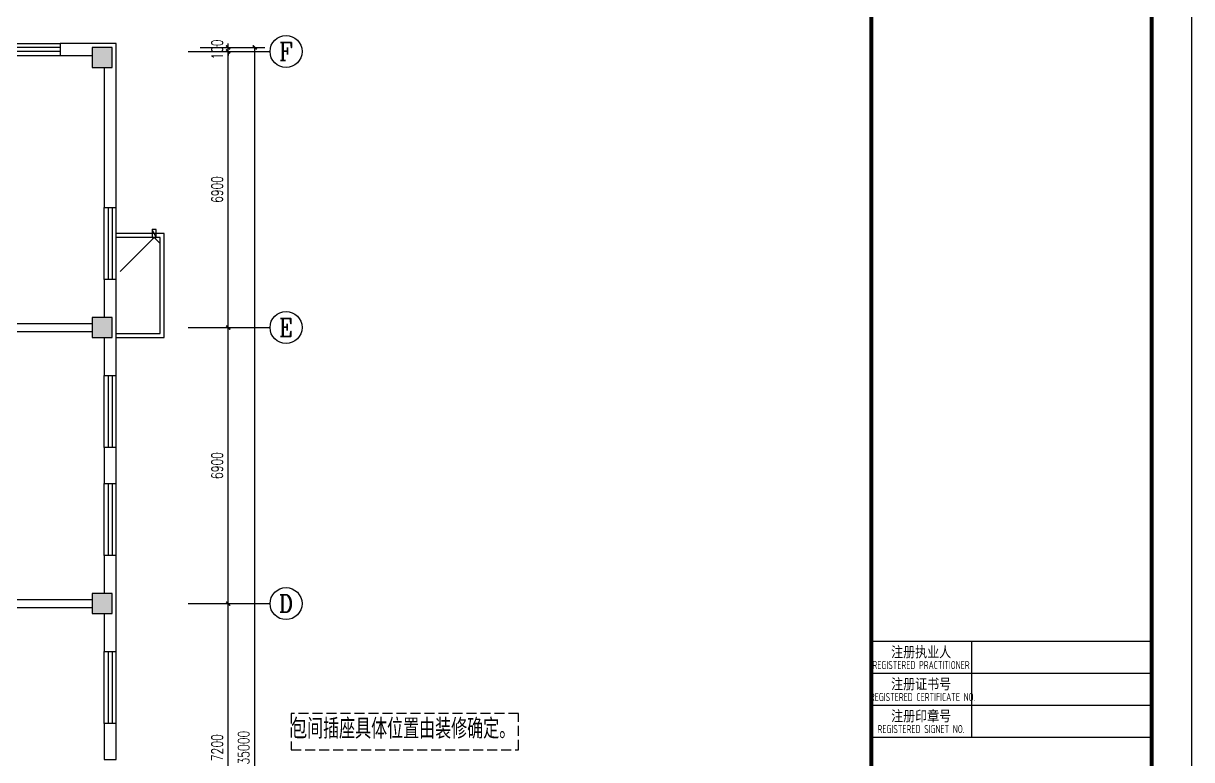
# Model space of a CAD drawing. Extents: x 2350667 to 3185789, y 309667 to 706270.
# Drawn here: x 2405575 to 2434767, y 403542 to 421944 of the extents above; entities that cross this region are included whole.
import ezdxf
from ezdxf.enums import TextEntityAlignment as Align

# ---------------------------------------------------------------- set-up
doc = ezdxf.new("R2010")
doc.units = 0
doc.header["$LTSCALE"] = 1000
doc.linetypes.add('DASH', pattern=[0.35, 0.25, -0.1])
for name, color, linetype in [('0-底图', 7, 'Continuous'), ('A-ANNO-DIMS', 3, 'Continuous'), ('AXIS', 3, 'Continuous'), ('AXIS_TEXT', 7, 'Continuous'), ('BTTK', 7, 'Continuous'), ('COLUMN', 255, 'Continuous'), ('DOTLN', 2, 'DASH'), ('E2-楼梯、坡道', 52, 'Continuous'), ('PUB_DIM', 3, 'Continuous'), ('PUB_HATCH', 8, 'Continuous'), ('PUB_TITLE', 4, 'Continuous'), ('TEL_TEXT', 7, 'Continuous'), ('WALL', 2, 'Continuous'), ('WINDOW', 4, 'Continuous')]:
    doc.layers.add(name, color=color, linetype=linetype)
doc.styles.add('_TCH_AXIS', font='COMPLEX', dxfattribs={"bigfont": 'GBCBIG'})
doc.styles.add('_TEL_DIM', font='SIMPLEX', dxfattribs={"width": 0.8, "height": 3.5, "bigfont": 'HZTXT'})
doc.styles.add('A_DIM_T3', font='SIMPLEX', dxfattribs={"width": 0.7, "bigfont": 'HZ'})
doc.styles.add('COMPLEX', font='COMPLEX')
doc.styles.add('HZ(TK)', font='geniso.shx', dxfattribs={"width": 0.9, "bigfont": 'hztxt.shx'})
doc.dimstyles.new('_TCH_ARCH&&100', dxfattribs={"dimtxt": 280, "dimasz": 100, "dimexe": 250, "dimexo": 300, "dimgap": 135, "dimtad": 1, "dimdec": 0, "dimzin": 0, "dimdsep": 46, "dimtxsty": 'A_DIM_T3', "dimblk": 'ARCHTICK', "dimcen": 0.09, "dimclrt": 7, "dimazin": 2, "dimtfac": 1, "dimtdec": 0, "dimtix": 1, "dimtmove": 2, "dimatfit": 3, "dimfxl": 150, "dimtolj": 1, "dimtzin": 0, "dimarcsym": 0})

# ---------------------------------------------------------------- blocks, each defined once
blk = doc.blocks.new('vhtemplate_2020年新竖式图框_A1')
at = {"layer": 'BTTK'}
for p, q in [((831, 321.01), (761, 321.01)), ((786, 321.01), (786, 297.01)), ((831, 313.01), (761, 313.01)), ((831, 305.01), (761, 305.01)), ((831, 305.01), (761, 305.01)), ((786, 305.01), (786, 297.01)), ((831, 297.01), (761, 297.01))]:
    blk.add_line(p, q, dxfattribs=at)
at = {"layer": 'PUB_TITLE', "color": 7}
blk.add_lwpolyline([(0, 594), (841, 594), (841, 0), (0, 0)], close=True, dxfattribs=at)
at = {"layer": 'PUB_TITLE', "const_width": 1}
blk.add_lwpolyline([(25, 10), (831, 10), (831, 584), (25, 584)], close=True, dxfattribs=at)
blk.add_lwpolyline([(761, 10), (761, 584)], dxfattribs=at)
at = {"layer": 'BTTK', "style": 'HZ(TK)'}
for s, p in [('注册执业人', (773.42, 318.32)), ('注册证书号', (773.42, 310.32)), ('注册印章号', (773.42, 302.32))]:
    blk.add_text(s, height=3, dxfattribs=at).set_placement(p, align=Align.MIDDLE_CENTER)
at = {"layer": 'BTTK', "style": 'HZ(TK)', "width": 0.65}
for s, p in [('REGISTERED PRACTITIONER', (773.39, 315.16)), ('REGISTERED CERTIFICATE NO.', (773.78, 307.16)), ('REGISTERED SIGNET NO.', (773.39, 299.16))]:
    blk.add_text(s, height=2, dxfattribs=at).set_placement(p, align=Align.MIDDLE_CENTER)
at = {"layer": 'BTTK', "color": 4, "style": 'HZ(TK)', "width": 0.9}
for tag, p in [('合作单位', (796, 511.5)), ('建设单位', (796, 209.5)), ('工程名称', (796, 176.5)), ('子项名称', (806, 160)), ('图纸名称', (796, 141))]:
    blk.add_attdef(tag, text='', height=3.5, dxfattribs=at).set_placement(p, align=Align.MIDDLE_CENTER)
for tag, p in [('注册证书号', (808.5, 309.01)), ('注册印章号', (808.5, 301.01)), ('设计号', (806, 193)), ('图别', (789.75, 34)), ('图号', (822.25, 34)), ('版本号', (789.75, 26)), ('日期', (822.25, 26))]:
    blk.add_attdef(tag, text='', height=3.5, dxfattribs=at).set_placement(p, align=Align.MIDDLE)
blk = doc.blocks.new('_ArchTick')
at = {"color": 0, "linetype": 'ByBlock', "const_width": 0.4}
blk.add_lwpolyline([(-0.5, -0.5), (0.5, 0.5)], dxfattribs=at)
blk = doc.blocks.new('*D777')
at = {"layer": 'A-ANNO-DIMS', "color": 0, "lineweight": -2, "transparency": 16777216}
for p, q in [((2181941, -66298), (2182691, -66298)), ((2182441, -73498), (2182441, -66298)), ((2181941, -73498), (2182691, -73498))]:
    blk.add_line(p, q, dxfattribs=at)
at = {"layer": 'Defpoints', "color": 0, "transparency": 16777216}
for p in [(2181641, -66298), (2182441, -66298), (2181641, -73498)]:
    blk.add_point(p, dxfattribs=at)
at = {"layer": 'A-ANNO-DIMS', "color": 0, "lineweight": -2, "transparency": 16777216, "xscale": 100, "yscale": 100, "zscale": 100}
for p, rotation in [((2182441, -66298), 90), ((2182441, -73498), 270)]:
    blk.add_blockref('_ArchTick', p, dxfattribs=dict(at, rotation=rotation))
at = {"layer": 'A-ANNO-DIMS', "color": 7, "transparency": 16777216, "insert": (2182166, -69898), "char_height": 280, "attachment_point": 5, "rotation": 90, "style": 'A_DIM_T3'}
blk.add_mtext('\\A1;7200', dxfattribs=at)
blk = doc.blocks.new('*D778')
at = {"layer": 'A-ANNO-DIMS', "color": 0, "lineweight": -2, "transparency": 16777216}
for p, q in [((2181941, -59398), (2182691, -59398)), ((2182441, -66298), (2182441, -59398)), ((2181941, -66298), (2182691, -66298))]:
    blk.add_line(p, q, dxfattribs=at)
at = {"layer": 'Defpoints', "color": 0, "transparency": 16777216}
for p in [(2181641, -59398), (2182441, -59398), (2181641, -66298)]:
    blk.add_point(p, dxfattribs=at)
at = {"layer": 'A-ANNO-DIMS', "color": 0, "lineweight": -2, "transparency": 16777216, "xscale": 100, "yscale": 100, "zscale": 100}
for p, rotation in [((2182441, -59398), 90), ((2182441, -66298), 270)]:
    blk.add_blockref('_ArchTick', p, dxfattribs=dict(at, rotation=rotation))
at = {"layer": 'A-ANNO-DIMS', "color": 7, "transparency": 16777216, "insert": (2182166, -62848), "char_height": 280, "attachment_point": 5, "rotation": 90, "style": 'A_DIM_T3'}
blk.add_mtext('\\A1;6900', dxfattribs=at)
blk = doc.blocks.new('*D779')
at = {"layer": 'A-ANNO-DIMS', "color": 0, "lineweight": -2, "transparency": 16777216}
for p, q in [((2181941, -52498), (2182691, -52498)), ((2182441, -59398), (2182441, -52498)), ((2181941, -59398), (2182691, -59398))]:
    blk.add_line(p, q, dxfattribs=at)
at = {"layer": 'Defpoints', "color": 0, "transparency": 16777216}
for p in [(2181641, -52498), (2182441, -52498), (2181641, -59398)]:
    blk.add_point(p, dxfattribs=at)
at = {"layer": 'A-ANNO-DIMS', "color": 0, "lineweight": -2, "transparency": 16777216, "xscale": 100, "yscale": 100, "zscale": 100}
for p, rotation in [((2182441, -52498), 90), ((2182441, -59398), 270)]:
    blk.add_blockref('_ArchTick', p, dxfattribs=dict(at, rotation=rotation))
at = {"layer": 'A-ANNO-DIMS', "color": 7, "transparency": 16777216, "insert": (2182166, -55948), "char_height": 280, "attachment_point": 5, "rotation": 90, "style": 'A_DIM_T3'}
blk.add_mtext('\\A1;6900', dxfattribs=at)
blk = doc.blocks.new('*D780')
at = {"layer": 'A-ANNO-DIMS', "color": 0, "lineweight": -2, "transparency": 16777216}
for p, q in [((2181941, -52398), (2182691, -52398)), ((2181941, -52498), (2182691, -52498)), ((2182441, -52398), (2182441, -52298)), ((2182441, -52498), (2182441, -52398)), ((2182441, -52498), (2182441, -52598))]:
    blk.add_line(p, q, dxfattribs=at)
at = {"layer": 'Defpoints', "color": 0, "transparency": 16777216}
for p in [(2181641, -52398), (2181641, -52498), (2182441, -52398)]:
    blk.add_point(p, dxfattribs=at)
at = {"layer": 'A-ANNO-DIMS', "color": 0, "lineweight": -2, "transparency": 16777216, "xscale": 100, "yscale": 100, "zscale": 100}
for p, rotation in [((2182441, -52398), 270), ((2182441, -52498), 90)]:
    blk.add_blockref('_ArchTick', p, dxfattribs=dict(at, rotation=rotation))
at = {"layer": 'A-ANNO-DIMS', "color": 7, "transparency": 16777216, "insert": (2182166, -52448), "char_height": 280, "attachment_point": 5, "rotation": 90, "style": 'A_DIM_T3'}
blk.add_mtext('\\A1;100', dxfattribs=at)
blk = doc.blocks.new('*D781')
at = {"layer": 'Defpoints', "color": 0, "transparency": 16777216}
for p in [(2181444, -52398), (2183105, -52398), (2181444, -87398)]:
    blk.add_point(p, dxfattribs=at)
at = {"layer": 'PUB_DIM', "color": 0, "lineweight": -2, "transparency": 16777216}
for p, q in [((2181744, -52398), (2183355, -52398)), ((2183105, -87398), (2183105, -52398)), ((2181744, -87398), (2183355, -87398))]:
    blk.add_line(p, q, dxfattribs=at)
at = {"layer": 'PUB_DIM', "color": 0, "lineweight": -2, "transparency": 16777216, "xscale": 100, "yscale": 100, "zscale": 100}
for p, rotation in [((2183105, -52398), 90), ((2183105, -87398), 270)]:
    blk.add_blockref('_ArchTick', p, dxfattribs=dict(at, rotation=rotation))
at = {"layer": 'PUB_DIM', "color": 7, "transparency": 16777216, "insert": (2182830, -69898), "char_height": 280, "attachment_point": 5, "rotation": 90, "style": 'A_DIM_T3'}
blk.add_mtext('\\A1;35000', dxfattribs=at)
blk = doc.blocks.new('$WINLIB2D$00000001')
at = {"color": 0}
for points in [[(-0.5, 0.5), (-0.5, -0.5)], [(-0.5, 0.5), (0.5, 0.5)], [(0.5, -0.5), (0.5, 0.5)], [(0.5, 0.167), (-0.5, 0.167)], [(0.5, -0.167), (-0.5, -0.167)], [(-0.5, -0.5), (0.5, -0.5)]]:
    blk.add_lwpolyline(points, dxfattribs=at)
blk = doc.blocks.new('_AXISO')
blk.add_circle((0, 0), 0.5)
at = {"layer": 'AXIS_TEXT', "style": 'COMPLEX', "width": 1.041667}
blk.add_attdef('A', text='', height=0.56, dxfattribs=at).set_placement((-0.25, -0.28), (0.25, -0.28), align=Align.FIT)
blk = doc.blocks.new("ghjgj'")
at = {"layer": 'PUB_HATCH'}
for points in [[(2179544.1, -52897.8), (2179544.1, -52397.8), (2179044.1, -52397.8), (2179044.1, -52897.8)], [(2179544.1, -59647.8), (2179544.1, -59147.8), (2179044.1, -59147.8), (2179044.1, -59647.8)], [(2179544.1, -66547.8), (2179544.1, -66047.8), (2179044.1, -66047.8), (2179044.1, -66547.8)]]:
    blk.add_hatch(color=256, dxfattribs=at).paths.add_polyline_path(points)
for p, q in [((2180595.8, -57147.8), (2179745.8, -57997.8)), ((2180745.8, -57297.8), (2180595.8, -57147.8))]:
    blk.add_line(p, q)
blk.add_lwpolyline([(2180645.8, -57147.8), (2180645.8, -57147.8), (2180645.8, -56947.8), (2180545.8, -56947.8), (2180545.8, -57147.8), (2180645.8, -57147.8), (2180545.8, -56947.8)])
at = {"layer": 'AXIS'}
for p, q in [((2181444.1, -52497.8), (2183488.4, -52497.8)), ((2181444.1, -59397.8), (2183488.4, -59397.8)), ((2181444.1, -66297.8), (2183488.4, -66297.8))]:
    blk.add_line(p, q, dxfattribs=at)
at = {"layer": 'COLUMN'}
for p, q in [((2179544.1, -52397.8), (2179044.1, -52397.8)), ((2179044.1, -52397.8), (2179044.1, -52897.8)), ((2179544.1, -52897.8), (2179544.1, -52397.8)), ((2179044.1, -52897.8), (2179544.1, -52897.8)), ((2179544.1, -59147.8), (2179044.1, -59147.8)), ((2179044.1, -59147.8), (2179044.1, -59647.8)), ((2179544.1, -59647.8), (2179544.1, -59147.8)), ((2179044.1, -59647.8), (2179544.1, -59647.8)), ((2179544.1, -66047.8), (2179044.1, -66047.8)), ((2179044.1, -66047.8), (2179044.1, -66547.8)), ((2179544.1, -66547.8), (2179544.1, -66047.8)), ((2179044.1, -66547.8), (2179544.1, -66547.8))]:
    blk.add_line(p, q, dxfattribs=at)
at = {"layer": 'E2-楼梯、坡道'}
for points in [[(2179644.1, -59647.8), (2180844.1, -59647.8), (2180844.1, -57047.8), (2179644.1, -57047.8)], [(2179644.1, -59547.8), (2180744.1, -59547.8), (2180744.1, -57147.8), (2179644.1, -57147.8)]]:
    blk.add_lwpolyline(points, dxfattribs=at)
at = {"layer": 'WALL'}
for p, q in [((2179644.1, -52297.8), (2178243.5, -52297.8)), ((2178243.5, -52297.8), (2178243.5, -52597.8)), ((2179644.1, -56398.1), (2179644.1, -52297.8)), ((2178243.5, -52597.8), (2179044.1, -52597.8)), ((2179344.1, -52897.8), (2179344.1, -56398.1)), ((2179344.1, -56398.1), (2179644.1, -56398.1)), ((2179644.1, -58198.1), (2179344.1, -58198.1)), ((2179344.1, -58198.1), (2179344.1, -59147.8)), ((2179644.1, -59397.8), (2179644.1, -58198.1)), ((2172794.1, -59297.8), (2179044.1, -59297.8)), ((2172794.1, -59497.8), (2179044.1, -59497.8)), ((2179644.1, -60597.8), (2179644.1, -59397.8)), ((2179344.1, -59647.8), (2179344.1, -60597.8)), ((2179344.1, -60597.8), (2179644.1, -60597.8)), ((2179644.1, -62397.8), (2179344.1, -62397.8)), ((2179344.1, -62397.8), (2179344.1, -63297.8)), ((2179644.1, -63297.8), (2179644.1, -62397.8)), ((2179344.1, -63297.8), (2179644.1, -63297.8)), ((2179644.1, -65097.8), (2179344.1, -65097.8)), ((2179344.1, -65097.8), (2179344.1, -66047.8)), ((2179644.1, -66297.8), (2179644.1, -65097.8)), ((2172794.1, -66197.8), (2179044.1, -66197.8)), ((2172794.1, -66397.8), (2179044.1, -66397.8)), ((2179344.1, -66547.8), (2179344.1, -67497.8)), ((2179644.1, -67497.8), (2179644.1, -66297.8)), ((2179344.1, -67497.8), (2179644.1, -67497.8)), ((2179644.1, -69297.8), (2179344.1, -69297.8)), ((2179344.1, -69297.8), (2179344.1, -70197.8)), ((2179644.1, -70197.8), (2179644.1, -69297.8)), ((2179344.1, -70197.8), (2179644.1, -70197.8))]:
    blk.add_line(p, q, dxfattribs=at)
at = {"layer": 'AXIS'}
ref = blk.add_blockref('_AXISO', (2183888.4, -52497.8), dxfattribs=dict(at, xscale=800, yscale=800, zscale=800))
ref.add_attrib('A', 'F', dxfattribs={"layer": 'AXIS_TEXT', "height": 445.4, "style": '_TCH_AXIS'}).set_placement((2183718.7, -52720.5), (2184058.1, -52720.5), align=Align.FIT)
ref = blk.add_blockref('_AXISO', (2183888.4, -59397.8), dxfattribs=dict(at, xscale=800, yscale=800, zscale=800))
ref.add_attrib('A', 'E', dxfattribs={"layer": 'AXIS_TEXT', "height": 445.4, "style": '_TCH_AXIS'}).set_placement((2183718.7, -59620.5), (2184058.1, -59620.5), align=Align.FIT)
ref = blk.add_blockref('_AXISO', (2183888.4, -66297.8), dxfattribs=dict(at, xscale=800, yscale=800, zscale=800))
ref.add_attrib('A', 'D', dxfattribs={"layer": 'AXIS_TEXT', "height": 435.3, "style": '_TCH_AXIS'}).set_placement((2183712.2, -66515.4), (2184064.6, -66515.4), align=Align.FIT)
at = {"layer": 'WINDOW'}
for p, xscale, yscale, zscale, rotation in [((2177343.5, -52447.8), -1800, 300, -1800, 180), ((2179494.1, -57298.1), 1800, -300, 1800, 90), ((2179494.1, -61497.8), 1800, -300, 1800, 90), ((2179494.1, -64197.8), 1800, -300, 1800, 90), ((2179494.1, -68397.8), 1800, -300, 1800, 90)]:
    blk.add_blockref('$WINLIB2D$00000001', p, dxfattribs=dict(at, xscale=xscale, yscale=yscale, zscale=zscale, rotation=rotation))
at = {"layer": 'A-ANNO-DIMS'}
for p1, p2, picture, middle in [((2181641.4, -52497.8), (2181641.4, -52397.8), '*D780', (2182166.4, -52447.8)), ((2181641.4, -59397.8), (2181641.4, -52497.8), '*D779', (2182166.4, -55947.8)), ((2181641.4, -66297.8), (2181641.4, -59397.8), '*D778', (2182166.4, -62847.8)), ((2181641.4, -73497.8), (2181641.4, -66297.8), '*D777', (2182166.4, -69897.8))]:
    dim = blk.add_aligned_dim(p1=p1, p2=p2, distance=-800, dimstyle='_TCH_ARCH&&100', dxfattribs=at)
    dim.commit()
    dim.dimension.update_dxf_attribs({"geometry": picture, "text_midpoint": middle})
at = {"layer": 'PUB_DIM'}
dim = blk.add_aligned_dim(p1=(2181444.1, -87397.8), p2=(2181444.1, -52397.8), distance=-1661, dimstyle='_TCH_ARCH&&100', dxfattribs=at)
dim.commit()
dim.dimension.update_dxf_attribs({"geometry": '*D781', "text_midpoint": (2182830.1, -69897.8)})

msp = doc.modelspace()

# ---------------------------------------------------------------- linework, layer by layer
at = {"layer": 'DOTLN', "linetype": 'DASH'}
msp.add_lwpolyline([(2412264, 403786), (2417949, 403786), (2417949, 404695), (2412264, 404695)], close=True, dxfattribs=at)

# ---------------------------------------------------------------- block references
at = {"layer": '0-底图', "xscale": 100, "yscale": 100, "zscale": 100}
msp.add_blockref('vhtemplate_2020年新竖式图框_A1', (2350667, 374390), dxfattribs=at)
at = {"layer": '0-底图'}
msp.add_blockref("ghjgj'", (228250, 473739), dxfattribs=at)

# ---------------------------------------------------------------- texts
at = {"layer": 'TEL_TEXT', "style": '_TEL_DIM', "width": 0.8}
msp.add_text('包间插座具体位置由装修确定。', height=500, dxfattribs=at).set_placement((2412264, 404065))

doc.saveas('drawing.dxf')
